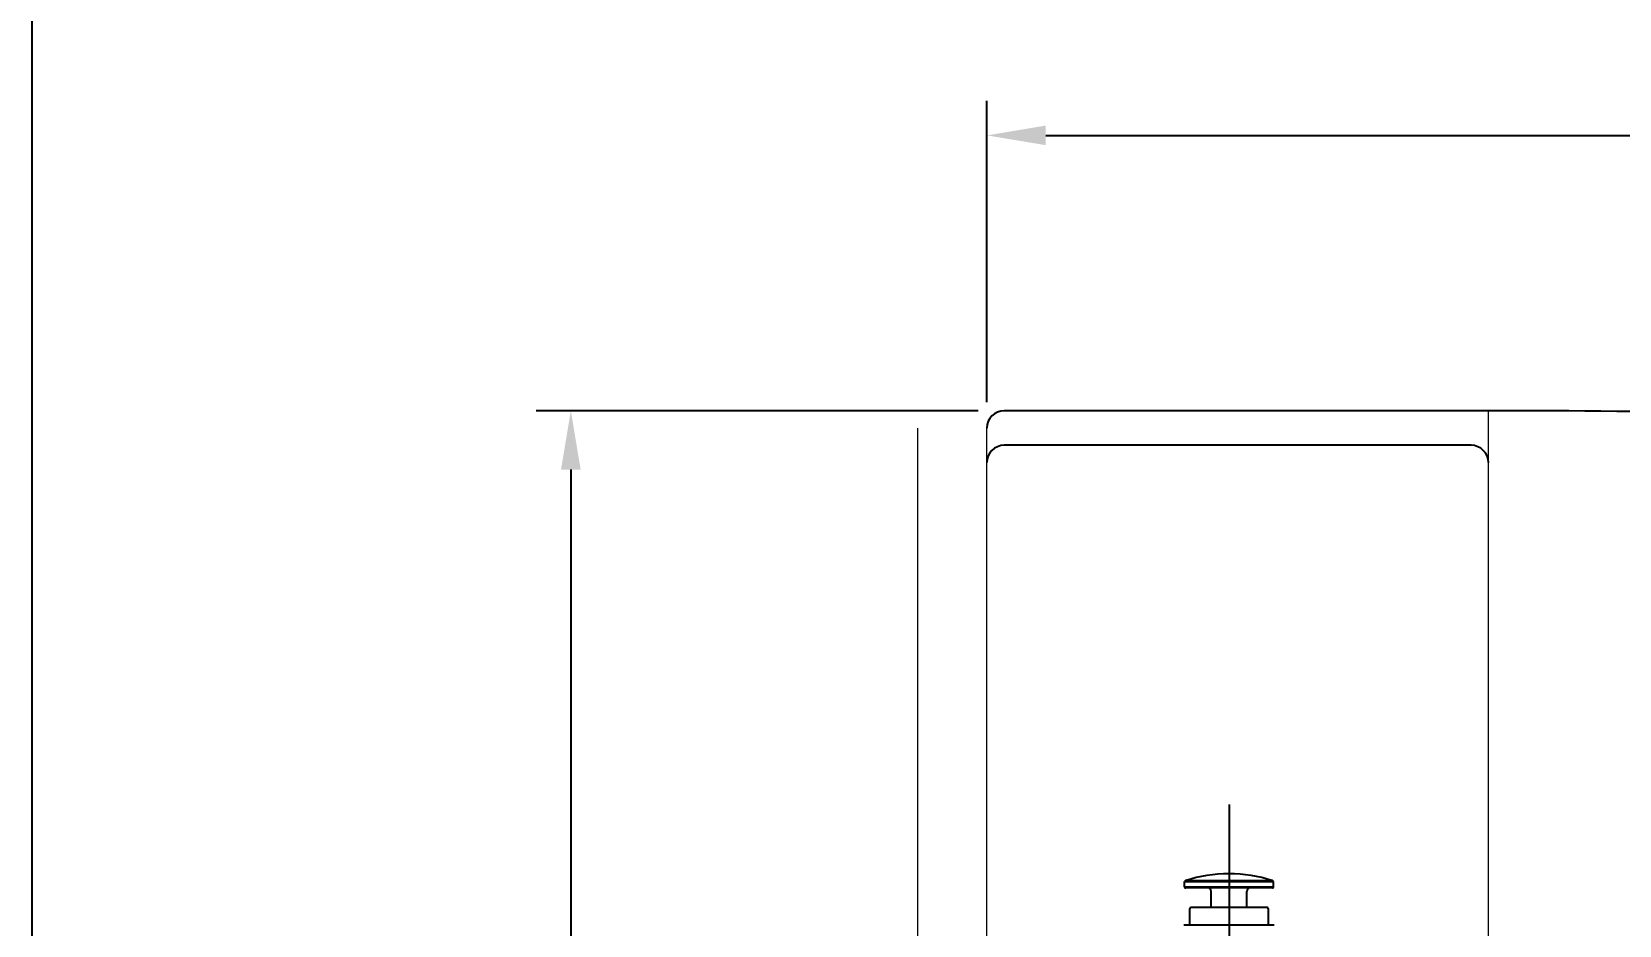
# Model space of a CAD drawing. Header units: millimetres. Extents: x 0 to 5600, y -67 to 2530.
# Drawn here: x 3800 to 4259.1, y 1624.7 to 1883.1 of the extents above; entities that cross this region are included whole.
import ezdxf
from ezdxf.lldxf.tags import DXFTag

# ---------------------------------------------------------------- set-up
doc = ezdxf.new("R2010")
doc.units = ezdxf.units.MM
for name, color, linetype in [('내부선 및 부속', 4, 'Continuous'), ('도각라인', 7, 'Continuous'), ('외형선', 3, 'Continuous'), ('중심선', 1, 'DASHED'), ('치수선', 7, 'Continuous')]:
    doc.layers.add(name, color=color, linetype=linetype)
doc.styles.add('____', font='')
doc.styles.get('____').set_extended_font_data('굴림')
tags = doc.linetypes.add('DASHED', pattern=[25.72, 12.86, -12.86]).pattern_tags.tags
tags[6:7] = [DXFTag(74, 4), DXFTag(75, 0), DXFTag(340, '0'), DXFTag(46, 0.0), DXFTag(50, 0.0), DXFTag(44, 0.0), DXFTag(45, 0.0)]
tags[4:5] = [DXFTag(74, 4), DXFTag(75, 0), DXFTag(340, '0'), DXFTag(46, 0.0), DXFTag(50, 0.0), DXFTag(44, 0.0), DXFTag(45, 0.0)]
doc.dimstyles.new('MSADIM', dxfattribs={"dimtxt": 33, "dimasz": 17, "dimexe": 10, "dimexo": 7.5, "dimgap": 10, "dimtad": 0, "dimtih": 1, "dimtoh": 1, "dimdec": 0, "dimzin": 1, "dimdsep": 46, "dimtxsty": '____', "dimcen": 11.25, "dimadec": 0, "dimazin": 0, "dimtfac": 1, "dimtdec": 0, "dimtix": 1, "dimtmove": 0, "dimatfit": 3, "dimfxl": 1, "dimtolj": 1, "dimtzin": 1, "dimarcsym": 0})

# ---------------------------------------------------------------- blocks, each defined once
blk = doc.blocks.new('*D2')
at = {"layer": '치수선', "color": 0, "linetype": 'Continuous', "lineweight": -2, "transparency": 16777216}
for p, q in [((4073.71, 1773.52), (3945.89, 1773.52)), ((3955.89, 1756.52), (3955.89, 1601.34)), ((3955.89, 1400.52), (3955.89, 1555.71)), ((4073.71, 1383.52), (3945.89, 1383.52))]:
    blk.add_line(p, q, dxfattribs=at)
at = {"layer": '치수선', "color": 0, "linetype": 'Continuous', "transparency": 16777216}
for points in [[(3953.05, 1756.52), (3958.72, 1756.52), (3955.89, 1773.52)], [(3953.05, 1400.52), (3958.72, 1400.52), (3955.89, 1383.52)]]:
    blk.add_solid(points, dxfattribs=at)
at = {"layer": '치수선', "color": 0, "linetype": 'Continuous', "transparency": 16777216, "insert": (3955.89, 1578.52), "char_height": 25, "attachment_point": 5, "style": '____'}
blk.add_mtext('\\A1;390', dxfattribs=at)
blk = doc.blocks.new('*D12')
at = {"layer": '치수선', "color": 0, "linetype": 'Continuous', "lineweight": -2, "transparency": 16777216}
for p, q in [((4076.21, 1776.02), (4076.21, 1863.15)), ((4756.21, 1586.02), (4756.21, 1863.15)), ((4093.21, 1853.15), (4378.93, 1853.15)), ((4739.21, 1853.15), (4453.49, 1853.15))]:
    blk.add_line(p, q, dxfattribs=at)
at = {"layer": '치수선', "color": 0, "linetype": 'Continuous', "transparency": 16777216}
for points in [[(4093.21, 1855.98), (4093.21, 1850.32), (4076.21, 1853.15)], [(4739.21, 1855.98), (4739.21, 1850.32), (4756.21, 1853.15)]]:
    blk.add_solid(points, dxfattribs=at)
at = {"layer": '치수선', "color": 0, "linetype": 'Continuous', "transparency": 16777216, "insert": (4416.21, 1853.15), "char_height": 25, "attachment_point": 5, "style": '____'}
blk.add_mtext('\\A1;680', dxfattribs=at)

msp = doc.modelspace()

# ---------------------------------------------------------------- linework, layer by layer
at = {"layer": '내부선 및 부속', "linetype": 'Continuous', "lineweight": 18}
msp.add_line((4221.21, 1383.52), (4221.21, 1773.52), dxfattribs=at)
at = {"layer": '내부선 및 부속'}
msp.add_line((4216.21, 1763.52), (4081.21, 1763.52), dxfattribs=at)
at = {"layer": '내부선 및 부속', "linetype": 'Continuous'}
for p, q in [((4133.38, 1637.33), (4159.05, 1637.33)), ((4133.38, 1635.8), (4133.38, 1637.33)), ((4133.38, 1635.8), (4159.05, 1635.8)), ((4133.6, 1637.62), (4158.83, 1637.62)), ((4158.74, 1635.5), (4133.69, 1635.5)), ((4141.08, 1629.85), (4141.08, 1634.47)), ((4151.35, 1629.85), (4151.35, 1634.47)), ((4159.05, 1635.8), (4159.05, 1637.33)), ((4157.2, 1629.85), (4135.23, 1629.85)), ((4134.92, 1624.72), (4134.92, 1629.54)), ((4157.51, 1629.54), (4157.51, 1624.72)), ((4159.25, 1624.72), (4133.18, 1624.72))]:
    msp.add_line(p, q, dxfattribs=at)
at = {"layer": '내부선 및 부속', "linetype": 'Continuous', "flags": 128}
for points in [[(4134.95, 1629.66), (4134.95, 1629.66), (4134.95, 1629.66), (4134.95, 1629.66), (4134.95, 1629.66), (4134.95, 1629.66), (4134.95, 1629.66), (4134.95, 1629.66), (4134.95, 1629.66), (4134.95, 1629.66), (4134.95, 1629.66), (4134.95, 1629.66), (4134.95, 1629.66), (4134.95, 1629.66), (4134.95, 1629.66), (4134.95, 1629.66), (4134.95, 1629.66), (4134.95, 1629.66), (4134.95, 1629.66), (4134.95, 1629.66), (4134.95, 1629.66), (4134.95, 1629.67), (4134.95, 1629.67), (4134.95, 1629.67), (4134.95, 1629.67), (4134.95, 1629.67), (4134.95, 1629.67), (4134.95, 1629.67), (4134.95, 1629.67), (4134.95, 1629.67), (4134.95, 1629.67), (4134.95, 1629.67), (4134.95, 1629.67), (4134.95, 1629.67), (4134.95, 1629.67), (4134.95, 1629.67), (4134.95, 1629.67), (4134.95, 1629.67), (4134.95, 1629.67), (4134.95, 1629.67), (4134.95, 1629.67), (4134.95, 1629.67), (4134.95, 1629.67), (4134.95, 1629.67), (4134.95, 1629.67), (4134.95, 1629.67), (4134.95, 1629.67), (4134.95, 1629.67), (4134.95, 1629.67), (4134.95, 1629.67), (4134.95, 1629.67), (4134.95, 1629.67), (4134.95, 1629.67), (4134.95, 1629.67), (4134.95, 1629.67), (4134.95, 1629.67), (4134.95, 1629.67), (4134.95, 1629.67), (4134.95, 1629.67), (4134.95, 1629.67), (4134.95, 1629.67), (4134.95, 1629.67), (4134.95, 1629.67), (4134.95, 1629.68), (4134.95, 1629.68), (4134.95, 1629.68), (4134.95, 1629.68), (4134.95, 1629.68), (4134.95, 1629.68), (4134.95, 1629.68), (4134.95, 1629.68), (4134.95, 1629.68), (4134.95, 1629.68), (4134.95, 1629.68), (4134.95, 1629.68), (4134.95, 1629.68), (4134.95, 1629.68), (4134.95, 1629.68), (4134.95, 1629.68), (4134.95, 1629.68), (4134.95, 1629.68), (4134.95, 1629.68), (4134.95, 1629.68), (4134.95, 1629.68), (4134.95, 1629.68), (4134.95, 1629.68), (4134.95, 1629.68), (4134.95, 1629.68), (4134.95, 1629.68), (4134.95, 1629.68), (4134.96, 1629.68), (4134.96, 1629.68), (4134.96, 1629.68), (4134.96, 1629.68), (4134.96, 1629.68), (4134.96, 1629.68), (4134.96, 1629.68), (4134.96, 1629.68), (4134.96, 1629.68), (4134.96, 1629.68), (4134.96, 1629.68), (4134.96, 1629.68), (4134.96, 1629.68), (4134.96, 1629.68), (4134.96, 1629.68), (4134.96, 1629.68), (4134.96, 1629.68), (4134.96, 1629.69), (4134.96, 1629.69), (4134.96, 1629.69), (4134.96, 1629.69), (4134.96, 1629.69), (4134.96, 1629.69), (4134.96, 1629.69), (4134.96, 1629.69), (4134.96, 1629.69), (4134.96, 1629.69), (4134.96, 1629.69), (4134.96, 1629.69), (4134.96, 1629.69), (4134.96, 1629.69), (4134.96, 1629.69), (4134.96, 1629.69), (4134.96, 1629.69), (4134.96, 1629.69), (4134.96, 1629.69), (4134.96, 1629.69), (4134.96, 1629.69), (4134.96, 1629.69), (4134.96, 1629.69)], [(4134.92, 1629.56), (4134.92, 1629.56), (4134.92, 1629.55), (4134.92, 1629.55), (4134.92, 1629.55), (4134.92, 1629.55), (4134.92, 1629.55), (4134.92, 1629.55), (4134.92, 1629.55), (4134.92, 1629.55), (4134.92, 1629.55), (4134.92, 1629.55), (4134.92, 1629.55), (4134.92, 1629.55), (4134.92, 1629.55), (4134.92, 1629.55), (4134.92, 1629.55), (4134.92, 1629.55), (4134.92, 1629.55), (4134.92, 1629.55), (4134.92, 1629.55), (4134.92, 1629.55), (4134.92, 1629.55), (4134.92, 1629.55), (4134.92, 1629.55), (4134.92, 1629.55), (4134.92, 1629.55), (4134.92, 1629.55), (4134.92, 1629.55), (4134.92, 1629.55), (4134.92, 1629.55), (4134.92, 1629.55), (4134.92, 1629.55), (4134.92, 1629.55), (4134.92, 1629.55), (4134.92, 1629.55), (4134.92, 1629.55), (4134.92, 1629.55), (4134.92, 1629.55), (4134.92, 1629.55), (4134.92, 1629.55), (4134.92, 1629.55), (4134.92, 1629.55), (4134.92, 1629.55), (4134.92, 1629.55), (4134.92, 1629.55), (4134.92, 1629.55), (4134.92, 1629.55), (4134.92, 1629.55), (4134.92, 1629.55), (4134.92, 1629.55), (4134.92, 1629.55), (4134.92, 1629.55), (4134.92, 1629.55), (4134.92, 1629.55), (4134.92, 1629.55), (4134.92, 1629.55), (4134.92, 1629.55), (4134.92, 1629.55), (4134.92, 1629.55), (4134.92, 1629.55), (4134.92, 1629.55), (4134.92, 1629.55), (4134.92, 1629.55), (4134.92, 1629.55), (4134.92, 1629.55), (4134.92, 1629.55), (4134.92, 1629.55), (4134.92, 1629.55), (4134.92, 1629.55), (4134.92, 1629.55), (4134.92, 1629.55), (4134.92, 1629.55), (4134.92, 1629.55), (4134.92, 1629.55), (4134.92, 1629.55), (4134.92, 1629.55), (4134.92, 1629.55), (4134.92, 1629.55), (4134.92, 1629.55), (4134.92, 1629.55), (4134.92, 1629.55), (4134.92, 1629.55), (4134.92, 1629.55), (4134.92, 1629.55), (4134.92, 1629.55), (4134.92, 1629.55), (4134.92, 1629.55), (4134.92, 1629.55), (4134.92, 1629.55), (4134.92, 1629.55), (4134.92, 1629.55), (4134.92, 1629.55), (4134.92, 1629.55), (4134.92, 1629.55), (4134.92, 1629.55), (4134.92, 1629.55), (4134.92, 1629.55), (4134.92, 1629.55), (4134.92, 1629.55), (4134.92, 1629.55), (4134.92, 1629.55), (4134.92, 1629.55), (4134.92, 1629.55), (4134.92, 1629.55), (4134.92, 1629.55), (4134.92, 1629.55), (4134.92, 1629.55), (4134.92, 1629.55), (4134.92, 1629.55), (4134.92, 1629.55), (4134.92, 1629.55), (4134.92, 1629.55), (4134.92, 1629.55), (4134.92, 1629.55), (4134.92, 1629.55), (4134.92, 1629.55), (4134.92, 1629.55), (4134.92, 1629.55), (4134.92, 1629.55), (4134.92, 1629.54), (4134.92, 1629.54), (4134.92, 1629.54), (4134.92, 1629.54), (4134.92, 1629.54), (4134.92, 1629.54), (4134.92, 1629.54), (4134.92, 1629.54), (4134.92, 1629.54), (4134.92, 1629.54), (4134.92, 1629.54), (4134.92, 1629.54), (4134.92, 1629.54), (4134.92, 1629.54), (4134.92, 1629.54), (4134.92, 1629.54), (4134.92, 1629.54), (4134.92, 1629.54), (4134.92, 1629.54), (4134.92, 1629.54), (4134.92, 1629.54), (4134.92, 1629.54), (4134.92, 1629.54), (4134.92, 1629.54), (4134.92, 1629.54), (4134.92, 1629.54), (4134.92, 1629.54), (4134.92, 1629.54), (4134.92, 1629.54), (4134.92, 1629.54), (4134.92, 1629.54), (4134.92, 1629.54), (4134.92, 1629.54), (4134.92, 1629.54), (4134.92, 1629.54), (4134.92, 1629.54), (4134.92, 1629.54), (4134.92, 1629.54), (4134.92, 1629.54), (4134.92, 1629.54), (4134.92, 1629.54), (4134.92, 1629.54)]]:
    msp.add_lwpolyline(points, dxfattribs=at)
at = {"layer": '내부선 및 부속'}
for centre, start, end in [((4081.21, 1758.52), 90, 180), ((4216.21, 1758.52), 0, 90)]:
    msp.add_arc(centre, 5, start, end, dxfattribs=at)
at = {"layer": '내부선 및 부속', "linetype": 'Continuous'}
for centre, radius, start, end in [((4146.21, 1598.48), 41.13, 72.1322, 107.8678), ((4133.69, 1637.33), 0.308, 107.8678, 180), ((4133.69, 1635.8), 0.308, 180, 270), ((4140.05, 1634.47), 1.03, 0, 90), ((4152.37, 1634.47), 1.03, 90, 180), ((4158.74, 1635.8), 0.308, 270, 0), ((4158.74, 1637.33), 0.308, 0, 72.1322), ((4135.23, 1629.54), 0.308, 90, 180), ((4157.2, 1629.54), 0.308, 0, 89.5047)]:
    msp.add_arc(centre, radius, start, end, dxfattribs=at)
at = {"layer": '도각라인', "color": 7}
msp.add_line((3800, 2530), (3800, 0), dxfattribs=at)
at = {"layer": '외형선'}
msp.add_line((4221.21, 1773.52), (4081.21, 1773.52), dxfattribs=at)
at = {"layer": '외형선', "linetype": 'Continuous', "lineweight": 18}
for p, q in [((4056.21, 1197.76), (4056.21, 1768.52)), ((4076.21, 1388.52), (4076.21, 1768.52))]:
    msp.add_line(p, q, dxfattribs=at)
at = {"layer": '외형선'}
for centre, radius, start, end in [((4081.21, 1768.52), 5, 90, 180), ((4221.21, -1976.48), 3750, 85.45755, 90)]:
    msp.add_arc(centre, radius, start, end, dxfattribs=at)
at = {"layer": '중심선'}
msp.add_line((4146.21, 1659.6), (4146.21, 1413.37), dxfattribs=at)

# ---------------------------------------------------------------- dimensions: what is measured, and where the dimension line sits
at = {"layer": '치수선', "linetype": 'Continuous'}
dim = msp.add_linear_dim(base=(4076.21, 1853.15), p1=(4756.21, 1578.52), p2=(4076.21, 1768.52), dimstyle='MSADIM', override={"dimtxt": 25}, dxfattribs=at)
dim.commit()
dim.dimension.update_dxf_attribs({"geometry": '*D12', "text_midpoint": (4416.21, 1853.15)})
dim = msp.add_linear_dim(base=(3955.89, 1383.52), p1=(4081.21, 1773.52), p2=(4081.21, 1383.52), angle=90, dimstyle='MSADIM', override={"dimtxt": 25}, dxfattribs=at)
dim.commit()
dim.dimension.update_dxf_attribs({"geometry": '*D2', "text_midpoint": (3955.89, 1578.52)})

doc.saveas('drawing.dxf')
